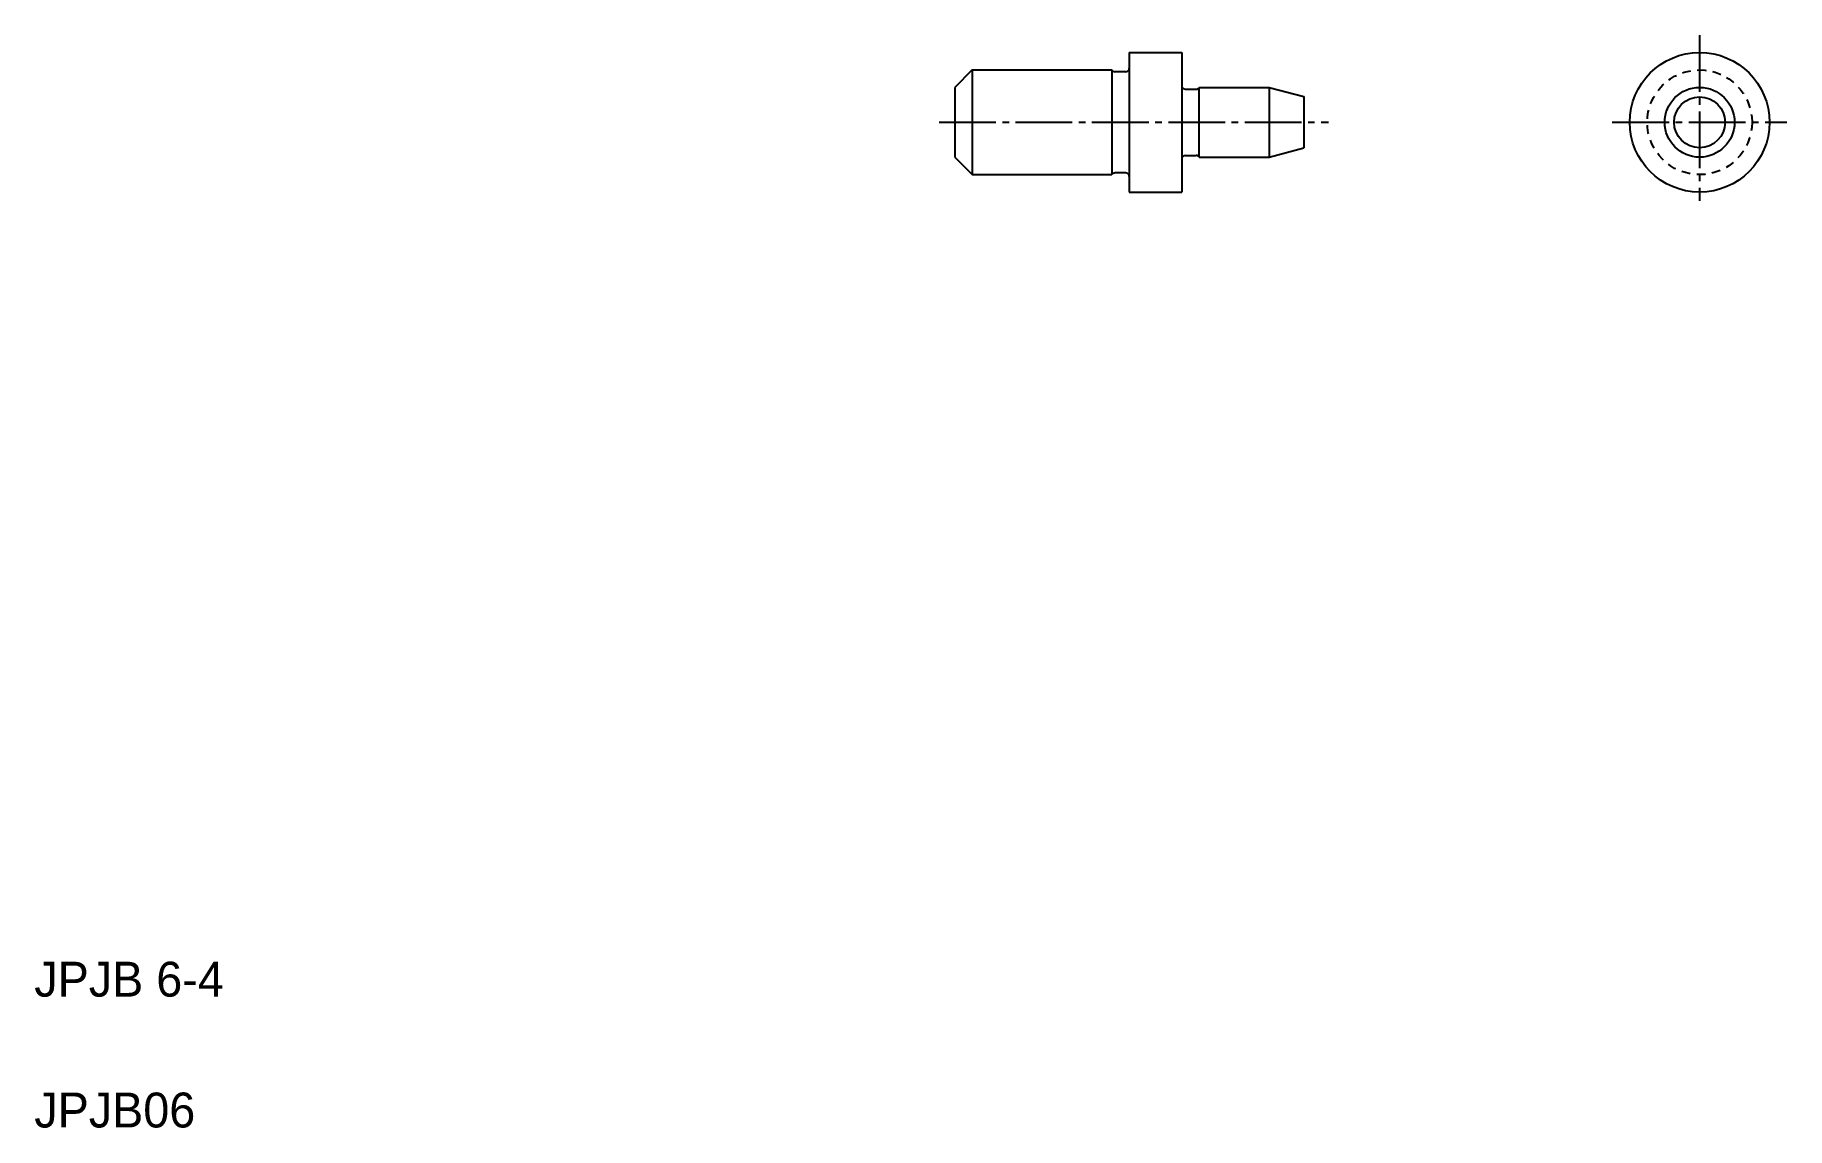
# Model space of a CAD drawing. Extents: x 5 to 105, y 5 to 68.
import ezdxf

# ---------------------------------------------------------------- set-up
doc = ezdxf.new("R2010")
doc.units = 0
doc.header["$LTSCALE"] = 0.25
doc.linetypes.add('CENTER', pattern=[17.5, 13, -1.5, 1.5, -1.5])
doc.linetypes.add('DASHED', pattern=[3.5, 2, -1.5])
doc.layers.get('0').update_dxf_attribs({"linetype": 'CONTINUOUS'})
doc.layers.add('CENTER', color=1, linetype='CENTER')
doc.styles.get("Standard").update_dxf_attribs({"font": 'txt', "height": 1.6})

msp = doc.modelspace()

# ---------------------------------------------------------------- linework, layer by layer
at = {"linetype": 'CONTINUOUS'}
for p, q in [((67.71, 66.61), (67.71, 58.61)), ((67.71, 66.61), (70.71, 66.61)), ((70.71, 66.61), (70.71, 58.61)), ((58.71, 65.61), (57.71, 64.61)), ((58.71, 65.61), (66.71, 65.61)), ((58.71, 65.61), (58.71, 59.61)), ((66.71, 65.61), (66.71, 59.61)), ((67.51, 65.51), (66.89, 65.51)), ((57.71, 64.61), (57.71, 60.61)), ((70.91, 64.51), (71.54, 64.51)), ((71.71, 64.61), (75.71, 64.61)), ((71.71, 60.61), (71.71, 64.61)), ((75.71, 64.61), (75.71, 60.61)), ((77.71, 64.08), (77.71, 61.15)), ((57.71, 60.61), (58.71, 59.61)), ((70.91, 60.71), (71.54, 60.71)), ((71.71, 60.61), (75.71, 60.61)), ((58.71, 59.61), (66.71, 59.61)), ((67.51, 59.71), (66.89, 59.71)), ((67.71, 58.61), (70.71, 58.61))]:
    msp.add_line(p, q, dxfattribs=at)
for p, q in [((67.71, 64.61), (67.71, 64.61)), ((75.71, 64.61), (77.71, 64.08)), ((67.71, 62.61), (67.71, 62.61)), ((75.71, 60.61), (77.71, 61.15))]:
    msp.add_line(p, q)
for radius in [4, 2, 1.46]:
    msp.add_circle((100.37, 62.61), radius, dxfattribs=at)
at = {"color": 3, "linetype": 'DASHED'}
msp.add_circle((100.37, 62.61), 3, dxfattribs=at)
at = {"linetype": 'CONTINUOUS'}
for centre, start, end in [((66.89, 65.71), 210, 270), ((67.51, 65.71), 270, 0), ((70.91, 64.71), 180, 270), ((71.54, 64.71), 270, 330), ((70.91, 60.51), 90, 180), ((71.54, 60.51), 30, 90), ((66.89, 59.51), 90, 150), ((67.51, 59.51), 0, 90)]:
    msp.add_arc(centre, 0.2, start, end, dxfattribs=at)
at = {"layer": 'CENTER', "color": 1, "linetype": 'CENTER'}
for p, q in [((100.37, 67.61), (100.37, 58.11)), ((56.82, 62.61), (79.12, 62.61)), ((95.37, 62.61), (105.37, 62.61))]:
    msp.add_line(p, q, dxfattribs=at)

# ---------------------------------------------------------------- texts
for s, p in [('JPJB 6-4', (5, 12.5)), ('JPJB06', (5, 5))]:
    msp.add_text(s, height=2).set_placement(p)

doc.saveas('drawing.dxf')
